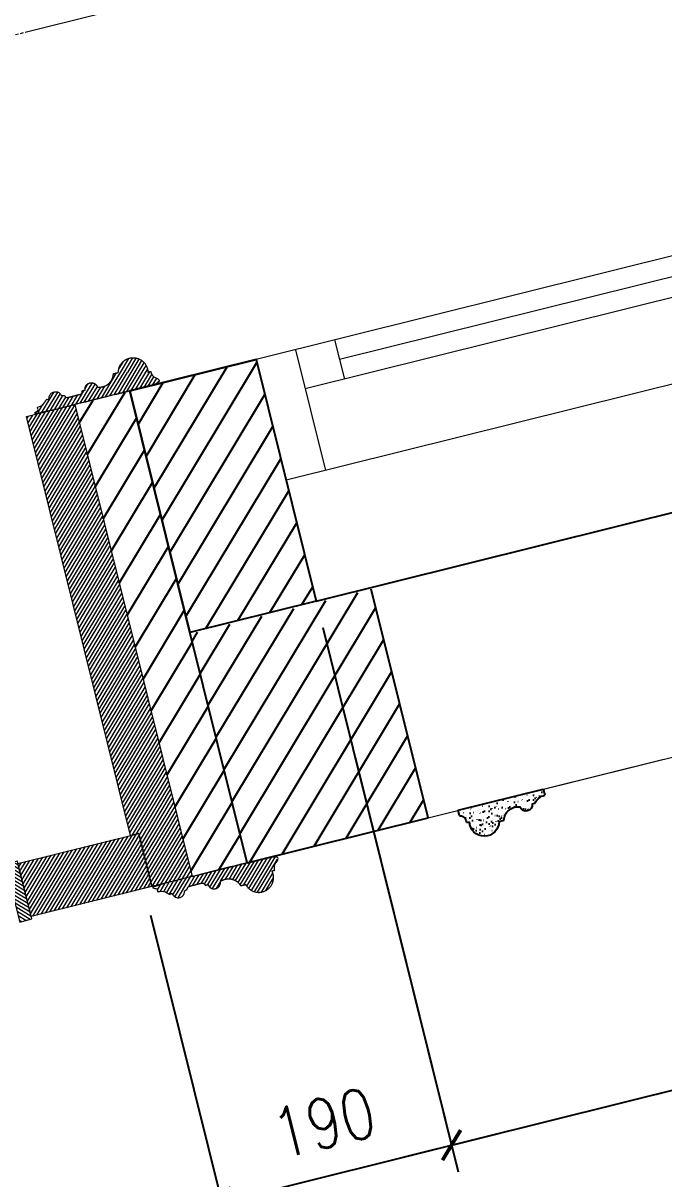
# Model space of a CAD drawing. Header units: inches. Extents: x 122939 to 389145, y 29603 to 574065.
# Drawn here: x 343620 to 344135, y 497910 to 498838 of the extents above; entities that cross this region are included whole.
import ezdxf

# ---------------------------------------------------------------- set-up
doc = ezdxf.new("R2010")
doc.units = ezdxf.units.IN
doc.header["$MEASUREMENT"] = 0
doc.linetypes.add('PHANTOM-Z', pattern=[69.2, 60, -1.4, 2.5, -1.4, 2.5, -1.4])
for name, color, linetype, lineweight in [('a-cut', 30, 'PHANTOM-Z', 18), ('A-Dim-ID', 9, 'Continuous', 20), ('A-GLAZ', 134, 'Continuous', 18), ('A-WALL-TILE', 8, 'Continuous', 9), ('GRC', 41, 'Continuous', 0)]:
    doc.layers.add(name, color=color, linetype=linetype, lineweight=lineweight)
for name, color, linetype in [('A-WALL', 7, 'Continuous'), ('CQ Wall hatch_CHB', 8, 'Continuous'), ('gypsum', 31, 'Continuous')]:
    doc.layers.add(name, color=color, linetype=linetype)
doc.styles.add('ST9', font='romans.shx', dxfattribs={"width": 0.8})
doc.dimstyles.new('DIM-20', dxfattribs={"dimscale": 1000, "dimtxt": 0.044, "dimasz": 0.035, "dimexe": 0.022, "dimexo": 0.022, "dimgap": 0.022, "dimtad": 1, "dimdec": 0, "dimzin": 0, "dimdsep": 46, "dimtxsty": 'ST9', "dimblk1": 'ARCHTICK', "dimblk2": 'ARCHTICK', "dimsah": 1, "dimcen": 0.088, "dimdle": 0.04, "dimclrd": 256, "dimclre": 256, "dimclrt": 3, "dimadec": 0, "dimazin": 0, "dimtfac": 1, "dimtdec": 0, "dimtix": 1, "dimtofl": 0, "dimtmove": 1, "dimatfit": 3, "dimldrblk": 'CLOSED', "dimfxl": 1, "dimtolj": 1, "dimtzin": 0, "dimarcsym": 0})
pattern_1 = [(135, (-4101.4994, -5827.568), (-1.76776695, -1.76776695), [])]

# ---------------------------------------------------------------- blocks, each defined once
blk = doc.blocks.new('_ARCHTICK')
at = {"color": 0, "linetype": 'ByBlock', "const_width": 0.15}
blk.add_lwpolyline([(-0.5, -0.5), (0.5, 0.5)], dxfattribs=at)
blk = doc.blocks.new('*D55')
at = {"layer": 'A-Dim-ID', "lineweight": -2, "transparency": 16777216}
for p, q in [((343861.03, 498352.8), (343969.78, 497915.69)), ((343722.44, 498121.82), (343785.16, 497869.76)), ((343741.03, 497881.45), (344003.29, 497946.7))]:
    blk.add_line(p, q, dxfattribs=at)
at = {"layer": 'Defpoints', "color": 0, "transparency": 16777216}
for p in [(343855.72, 498374.15, 0), (343717.13, 498143.17), (343964.47, 497937.04)]:
    blk.add_point(p, dxfattribs=at)
at = {"layer": 'A-Dim-ID', "lineweight": -2, "transparency": 16777216, "xscale": 20, "yscale": 20, "zscale": 20}
for p, rotation in [((343964.47, 497937.04), 13.9714232829857), ((343779.84, 497891.11), 193.9714232829857)]:
    blk.add_blockref('_ARCHTICK', p, dxfattribs=dict(at, rotation=rotation))
at = {"layer": 'A-Dim-ID', "color": 3, "transparency": 16777216, "insert": (343862.02, 497954.83), "char_height": 40, "attachment_point": 5, "rotation": 13.97142, "style": 'ST9'}
blk.add_mtext('\\A1;190', dxfattribs=at)
blk = doc.blocks.new('_CLOSED')
at = {"color": 0, "linetype": 'ByBlock'}
for p, q in [((-1, 0.167), (0, 0)), ((-1, 0.167), (-1, -0.167)), ((0, 0), (-1, -0.167)), ((0, 0), (-1, 0))]:
    blk.add_line(p, q, dxfattribs=at)
blk = doc.blocks.new('*D56')
at = {"layer": 'A-Dim-ID', "lineweight": -2, "transparency": 16777216}
for p, q in [((344879.97, 498606.31), (344988.72, 498169.2)), ((343886.94, 498248.67), (343969.78, 497915.69)), ((343925.65, 497927.39), (345022.23, 498200.21))]:
    blk.add_line(p, q, dxfattribs=at)
at = {"layer": 'Defpoints', "color": 0, "transparency": 16777216}
for p in [(344874.66, 498627.66, 0), (343881.63, 498270.02), (344983.41, 498190.55)]:
    blk.add_point(p, dxfattribs=at)
at = {"layer": 'A-Dim-ID', "lineweight": -2, "transparency": 16777216, "xscale": 20, "yscale": 20, "zscale": 20}
for p, rotation in [((344983.41, 498190.55), 13.9714232829857), ((343964.47, 497937.04), 193.9714232829857)]:
    blk.add_blockref('_ARCHTICK', p, dxfattribs=dict(at, rotation=rotation))
at = {"layer": 'A-Dim-ID', "color": 3, "transparency": 16777216, "insert": (344463.8, 498104.56), "char_height": 40, "attachment_point": 5, "rotation": 13.97142, "style": 'ST9'}
blk.add_mtext('\\A1;1050', dxfattribs=at)
blk = doc.blocks.new('*D71')
at = {"layer": 'A-Dim-ID', "lineweight": -2, "transparency": 16777216}
for p, q in [((345689.91, 498250.23), (345701.37, 498204.17)), ((338612.73, 496463.2), (345734.87, 498235.17)), ((338651.15, 496474.44), (338646.23, 496494.2))]:
    blk.add_line(p, q, dxfattribs=at)
at = {"layer": 'Defpoints', "color": 0, "transparency": 16777216}
for p in [(345684.59, 498271.58, 0), (345696.06, 498225.52), (338656.46, 496453.09, 0)]:
    blk.add_point(p, dxfattribs=at)
at = {"layer": 'A-Dim-ID', "lineweight": -2, "transparency": 16777216, "xscale": 20, "yscale": 20, "zscale": 20}
for p, rotation in [((345696.06, 498225.52), 13.9714232829857), ((338651.55, 496472.85), 193.9714232829857)]:
    blk.add_blockref('_ARCHTICK', p, dxfattribs=dict(at, rotation=rotation))
at = {"layer": 'A-Dim-ID', "color": 3, "transparency": 16777216, "insert": (342163.66, 497389.94), "char_height": 40, "attachment_point": 5, "rotation": 13.97142, "style": 'ST9'}
blk.add_mtext('\\A1;7259', dxfattribs=at)
blk = doc.blocks.new('A$C419e398c')
at = {"lineweight": 0}
h = blk.add_hatch(dxfattribs=at)
h.set_pattern_fill('ANSI31', color=8, scale=20, angle=90)
h.set_pattern_definition(pattern_1)
edge = h.paths.add_edge_path()
edge.add_line((3500, 421.15), (3500, 416.29))
edge.add_line((3500, 416.29), (3600, 416.29))
edge.add_line((3600, 416.29), (3600, 420.88))
edge.add_line((3600, 420.88), (3599.89, 420.88))
edge.add_line((3599.89, 420.88), (3599.79, 420.89))
edge.add_line((3599.79, 420.89), (3599.68, 420.9))
edge.add_line((3599.68, 420.9), (3599.58, 420.91))
edge.add_line((3599.58, 420.91), (3599.47, 420.93))
edge.add_line((3599.47, 420.93), (3599.36, 420.95))
edge.add_line((3599.36, 420.95), (3599.26, 420.97))
edge.add_line((3599.26, 420.97), (3599.15, 421))
edge.add_line((3599.15, 421), (3599.05, 421.04))
edge.add_line((3599.05, 421.04), (3598.95, 421.07))
edge.add_line((3598.95, 421.07), (3598.84, 421.12))
edge.add_line((3598.84, 421.12), (3598.74, 421.16))
edge.add_line((3598.74, 421.16), (3598.64, 421.21))
edge.add_line((3598.64, 421.21), (3598.54, 421.26))
edge.add_line((3598.54, 421.26), (3598.44, 421.32))
edge.add_line((3598.44, 421.32), (3598.34, 421.38))
edge.add_line((3598.34, 421.38), (3598.24, 421.44))
edge.add_line((3598.24, 421.44), (3598.15, 421.51))
edge.add_line((3598.15, 421.51), (3598.05, 421.58))
edge.add_line((3598.05, 421.58), (3597.96, 421.65))
edge.add_line((3597.96, 421.65), (3597.86, 421.73))
edge.add_line((3597.86, 421.73), (3597.77, 421.81))
edge.add_line((3597.77, 421.81), (3597.68, 421.89))
edge.add_line((3597.68, 421.89), (3597.59, 421.98))
edge.add_line((3597.59, 421.98), (3597.5, 422.07))
edge.add_line((3597.5, 422.07), (3597.42, 422.16))
edge.add_line((3597.42, 422.16), (3597.33, 422.26))
edge.add_line((3597.33, 422.26), (3597.25, 422.36))
edge.add_line((3597.25, 422.36), (3597.17, 422.46))
edge.add_line((3597.17, 422.46), (3597.09, 422.57))
edge.add_line((3597.09, 422.57), (3597.01, 422.68))
edge.add_line((3597.01, 422.68), (3596.93, 422.79))
edge.add_line((3596.93, 422.79), (3596.86, 422.91))
edge.add_line((3596.86, 422.91), (3596.79, 423.02))
edge.add_line((3596.79, 423.02), (3596.72, 423.14))
edge.add_line((3596.72, 423.14), (3596.65, 423.27))
edge.add_line((3596.65, 423.27), (3596.58, 423.39))
edge.add_line((3596.58, 423.39), (3596.52, 423.52))
edge.add_line((3596.52, 423.52), (3596.45, 423.65))
edge.add_line((3596.45, 423.65), (3596.39, 423.78))
edge.add_line((3596.39, 423.78), (3596.34, 423.92))
edge.add_line((3596.34, 423.92), (3596.28, 424.05))
edge.add_line((3596.28, 424.05), (3596.23, 424.19))
edge.add_line((3596.23, 424.19), (3596.18, 424.33))
edge.add_line((3596.18, 424.33), (3596.13, 424.47))
edge.add_line((3596.13, 424.47), (3596.08, 424.62))
edge.add_line((3596.08, 424.62), (3596.04, 424.76))
edge.add_line((3596.04, 424.76), (3595.99, 424.91))
edge.add_line((3595.99, 424.91), (3595.95, 425.06))
edge.add_line((3595.95, 425.06), (3595.92, 425.21))
edge.add_line((3595.92, 425.21), (3595.88, 425.36))
edge.add_line((3595.88, 425.36), (3595.85, 425.52))
edge.add_line((3595.85, 425.52), (3595.82, 425.67))
edge.add_line((3595.82, 425.67), (3595.79, 425.82))
edge.add_line((3595.79, 425.82), (3595.77, 425.98))
edge.add_line((3595.77, 425.98), (3595.75, 426.14))
edge.add_line((3595.75, 426.14), (3595.73, 426.3))
edge.add_line((3595.73, 426.3), (3595.71, 426.45))
edge.add_line((3595.71, 426.45), (3595.7, 426.61))
edge.add_line((3595.7, 426.61), (3595.68, 426.77))
edge.add_line((3595.68, 426.77), (3595.68, 426.93))
edge.add_line((3595.68, 426.93), (3595.67, 427.09))
edge.add_line((3595.67, 427.09), (3595.66, 427.25))
edge.add_line((3595.66, 427.25), (3595.66, 427.41))
edge.add_line((3595.66, 427.41), (3593.34, 427.41))
edge.add_arc((3581.75, 430.03), 11.88, 347.28356, 526.05379)
edge.add_line((3570.22, 432.89), (3566.12, 432.89))
edge.add_arc((3555.37, 435.99), 11.18, 247.54511, 343.88401, ccw=False)
edge.add_arc((3545.98, 425.12), 5.15, 6.0441, 173.95567)
edge.add_line((3540.85, 425.66), (3538.47, 425.66))
edge.add_line((3538.47, 425.66), (3538.46, 425.46))
edge.add_line((3538.46, 425.46), (3538.44, 425.25))
edge.add_line((3538.44, 425.25), (3538.39, 425.05))
edge.add_line((3538.39, 425.05), (3538.33, 424.85))
edge.add_line((3538.33, 424.85), (3538.25, 424.65))
edge.add_line((3538.25, 424.65), (3538.15, 424.47))
edge.add_line((3538.15, 424.47), (3538.04, 424.29))
edge.add_line((3538.04, 424.29), (3537.91, 424.13))
edge.add_line((3537.91, 424.13), (3537.78, 423.98))
edge.add_line((3537.78, 423.98), (3537.63, 423.84))
edge.add_line((3537.63, 423.84), (3537.46, 423.71))
edge.add_line((3537.46, 423.71), (3537.29, 423.6))
edge.add_line((3537.29, 423.6), (3537.1, 423.5))
edge.add_line((3537.1, 423.5), (3536.91, 423.42))
edge.add_line((3536.91, 423.42), (3536.71, 423.36))
edge.add_line((3536.71, 423.36), (3536.5, 423.32))
edge.add_line((3536.5, 423.32), (3536.3, 423.29))
edge.add_line((3536.3, 423.29), (3536.1, 423.28))
edge.add_line((3536.1, 423.28), (3526.11, 423.28))
edge.add_line((3526.11, 423.28), (3525.91, 423.29))
edge.add_line((3525.91, 423.29), (3525.71, 423.32))
edge.add_line((3525.71, 423.32), (3525.5, 423.36))
edge.add_line((3525.5, 423.36), (3525.3, 423.42))
edge.add_line((3525.3, 423.42), (3525.11, 423.5))
edge.add_line((3525.11, 423.5), (3524.92, 423.6))
edge.add_line((3524.92, 423.6), (3524.75, 423.71))
edge.add_line((3524.75, 423.71), (3524.58, 423.84))
edge.add_line((3524.58, 423.84), (3524.43, 423.98))
edge.add_line((3524.43, 423.98), (3524.3, 424.13))
edge.add_line((3524.3, 424.13), (3524.17, 424.29))
edge.add_line((3524.17, 424.29), (3524.06, 424.47))
edge.add_line((3524.06, 424.47), (3523.96, 424.65))
edge.add_line((3523.96, 424.65), (3523.88, 424.85))
edge.add_line((3523.88, 424.85), (3523.82, 425.05))
edge.add_line((3523.82, 425.05), (3523.77, 425.25))
edge.add_line((3523.77, 425.25), (3523.75, 425.46))
edge.add_line((3523.75, 425.46), (3523.74, 425.66))
edge.add_line((3523.74, 425.66), (3521.36, 425.66))
edge.add_line((3521.36, 425.66), (3521.32, 425.96))
edge.add_line((3521.32, 425.96), (3521.26, 426.26))
edge.add_line((3521.26, 426.26), (3521.18, 426.57))
edge.add_line((3521.18, 426.57), (3521.08, 426.87))
edge.add_line((3521.08, 426.87), (3520.96, 427.18))
edge.add_line((3520.96, 427.18), (3520.82, 427.47))
edge.add_line((3520.82, 427.47), (3520.65, 427.77))
edge.add_line((3520.65, 427.77), (3520.47, 428.05))
edge.add_line((3520.47, 428.05), (3520.27, 428.32))
edge.add_line((3520.27, 428.32), (3520.05, 428.58))
edge.add_line((3520.05, 428.58), (3519.81, 428.83))
edge.add_line((3519.81, 428.83), (3519.55, 429.06))
edge.add_line((3519.55, 429.06), (3519.28, 429.27))
edge.add_line((3519.28, 429.27), (3519, 429.47))
edge.add_line((3519, 429.47), (3518.71, 429.64))
edge.add_line((3518.71, 429.64), (3518.4, 429.79))
edge.add_line((3518.4, 429.79), (3518.1, 429.92))
edge.add_line((3518.1, 429.92), (3517.78, 430.03))
edge.add_line((3517.78, 430.03), (3517.47, 430.12))
edge.add_line((3517.47, 430.12), (3517.16, 430.19))
edge.add_line((3517.16, 430.19), (3516.85, 430.23))
edge.add_line((3516.85, 430.23), (3516.54, 430.26))
edge.add_line((3516.54, 430.26), (3516.23, 430.27))
edge.add_line((3516.23, 430.27), (3515.93, 430.26))
edge.add_line((3515.93, 430.26), (3515.62, 430.23))
edge.add_line((3515.62, 430.23), (3515.31, 430.19))
edge.add_line((3515.31, 430.19), (3515, 430.12))
edge.add_line((3515, 430.12), (3514.68, 430.03))
edge.add_line((3514.68, 430.03), (3514.37, 429.92))
edge.add_line((3514.37, 429.92), (3514.06, 429.79))
edge.add_line((3514.06, 429.79), (3513.76, 429.64))
edge.add_line((3513.76, 429.64), (3513.47, 429.47))
edge.add_line((3513.47, 429.47), (3513.19, 429.27))
edge.add_line((3513.19, 429.27), (3512.92, 429.06))
edge.add_line((3512.92, 429.06), (3512.66, 428.83))
edge.add_line((3512.66, 428.83), (3512.42, 428.58))
edge.add_line((3512.42, 428.58), (3512.2, 428.32))
edge.add_line((3512.2, 428.32), (3512, 428.05))
edge.add_line((3512, 428.05), (3511.81, 427.77))
edge.add_line((3511.81, 427.77), (3511.65, 427.47))
edge.add_line((3511.65, 427.47), (3511.51, 427.18))
edge.add_line((3511.51, 427.18), (3511.39, 426.87))
edge.add_line((3511.39, 426.87), (3511.29, 426.57))
edge.add_line((3511.29, 426.57), (3511.21, 426.26))
edge.add_line((3511.21, 426.26), (3511.15, 425.96))
edge.add_line((3511.15, 425.96), (3511.11, 425.66))
edge.add_line((3511.11, 425.66), (3508.73, 425.66))
edge.add_line((3508.73, 425.66), (3508.38, 425.19))
edge.add_line((3508.38, 425.19), (3508, 424.74))
edge.add_line((3508, 424.74), (3507.6, 424.31))
edge.add_line((3507.6, 424.31), (3507.16, 423.9))
edge.add_line((3507.16, 423.9), (3506.7, 423.5))
edge.add_line((3506.7, 423.5), (3506.22, 423.14))
edge.add_line((3506.22, 423.14), (3505.71, 422.8))
edge.add_line((3505.71, 422.8), (3505.19, 422.49))
edge.add_line((3505.19, 422.49), (3504.64, 422.2))
edge.add_line((3504.64, 422.2), (3504.08, 421.96))
edge.add_line((3504.08, 421.96), (3503.51, 421.74))
edge.add_line((3503.51, 421.74), (3502.93, 421.56))
edge.add_line((3502.93, 421.56), (3502.35, 421.41))
edge.add_line((3502.35, 421.41), (3501.76, 421.29))
edge.add_line((3501.76, 421.29), (3501.17, 421.21))
edge.add_line((3501.17, 421.21), (3500.58, 421.16))
edge.add_line((3500.58, 421.16), (3500, 421.15))
h = blk.add_hatch(dxfattribs=at)
h.set_pattern_fill('ANSI31', color=8, scale=20)
h.set_pattern_definition([(45, (-3359.5162, -5827.568), (-1.76776695, 1.76776695), [])])
h.paths.add_polyline_path([(3376.72, 380.29), (3378.72, 380.29, 0.414214), (3386.72, 372.29), (3386.72, 370.29), (3396.72, 370.29), (3396.72, 418.29), (3386.72, 418.29), (3386.72, 391.29), (3376.72, 391.29)])
h = blk.add_hatch(dxfattribs=at)
h.set_pattern_fill('ANSI31', color=8, scale=20, angle=90)
h.set_pattern_definition(pattern_1)
h.paths.add_polyline_path([(3496.72, 416.29), (3396.72, 416.29), (3396.72, 372.29), (3496.72, 372.29)])
h = blk.add_hatch(dxfattribs=at)
h.set_pattern_fill('ANSI31', color=8, scale=20, angle=90)
h.set_pattern_definition(pattern_1)
h.paths.add_polyline_path([(3530, 416.29), (3496.72, 416.29), (3496.72, 372.29), (3490, 372.29), (3490, 25.61), (3530, 25.61)])
h = blk.add_hatch(dxfattribs=at)
h.set_pattern_fill('ANSI31', color=8, scale=20, angle=90)
h.set_pattern_definition([(135, (-4101.4994, -5586.887), (-1.76776695, -1.76776695), [])])
edge = h.paths.add_edge_path()
edge.add_line((3500, 20.76), (3500, 25.61))
edge.add_line((3500, 25.61), (3600, 25.61))
edge.add_line((3600, 25.61), (3600, 21.02))
edge.add_line((3600, 21.02), (3599.89, 21.02))
edge.add_line((3599.89, 21.02), (3599.79, 21.02))
edge.add_line((3599.79, 21.02), (3599.68, 21.01))
edge.add_line((3599.68, 21.01), (3599.57, 20.99))
edge.add_line((3599.57, 20.99), (3599.47, 20.98))
edge.add_line((3599.47, 20.98), (3599.36, 20.95))
edge.add_line((3599.36, 20.95), (3599.26, 20.93))
edge.add_line((3599.26, 20.93), (3599.15, 20.9))
edge.add_line((3599.15, 20.9), (3599.05, 20.87))
edge.add_line((3599.05, 20.87), (3598.95, 20.83))
edge.add_line((3598.95, 20.83), (3598.84, 20.79))
edge.add_line((3598.84, 20.79), (3598.74, 20.74))
edge.add_line((3598.74, 20.74), (3598.64, 20.69))
edge.add_line((3598.64, 20.69), (3598.54, 20.64))
edge.add_line((3598.54, 20.64), (3598.44, 20.59))
edge.add_line((3598.44, 20.59), (3598.34, 20.53))
edge.add_line((3598.34, 20.53), (3598.24, 20.46))
edge.add_line((3598.24, 20.46), (3598.15, 20.4))
edge.add_line((3598.15, 20.4), (3598.05, 20.33))
edge.add_line((3598.05, 20.33), (3597.96, 20.25))
edge.add_line((3597.96, 20.25), (3597.86, 20.18))
edge.add_line((3597.86, 20.18), (3597.77, 20.09))
edge.add_line((3597.77, 20.09), (3597.68, 20.01))
edge.add_line((3597.68, 20.01), (3597.59, 19.92))
edge.add_line((3597.59, 19.92), (3597.5, 19.83))
edge.add_line((3597.5, 19.83), (3597.42, 19.74))
edge.add_line((3597.42, 19.74), (3597.33, 19.64))
edge.add_line((3597.33, 19.64), (3597.25, 19.54))
edge.add_line((3597.25, 19.54), (3597.17, 19.44))
edge.add_line((3597.17, 19.44), (3597.09, 19.33))
edge.add_line((3597.09, 19.33), (3597.01, 19.22))
edge.add_line((3597.01, 19.22), (3596.93, 19.11))
edge.add_line((3596.93, 19.11), (3596.86, 19))
edge.add_line((3596.86, 19), (3596.79, 18.88))
edge.add_line((3596.79, 18.88), (3596.72, 18.76))
edge.add_line((3596.72, 18.76), (3596.65, 18.64))
edge.add_line((3596.65, 18.64), (3596.58, 18.51))
edge.add_line((3596.58, 18.51), (3596.52, 18.38))
edge.add_line((3596.52, 18.38), (3596.45, 18.25))
edge.add_line((3596.45, 18.25), (3596.39, 18.12))
edge.add_line((3596.39, 18.12), (3596.34, 17.99))
edge.add_line((3596.34, 17.99), (3596.28, 17.85))
edge.add_line((3596.28, 17.85), (3596.23, 17.71))
edge.add_line((3596.23, 17.71), (3596.17, 17.57))
edge.add_line((3596.17, 17.57), (3596.13, 17.43))
edge.add_line((3596.13, 17.43), (3596.08, 17.28))
edge.add_line((3596.08, 17.28), (3596.03, 17.14))
edge.add_line((3596.03, 17.14), (3595.99, 16.99))
edge.add_line((3595.99, 16.99), (3595.95, 16.84))
edge.add_line((3595.95, 16.84), (3595.92, 16.69))
edge.add_line((3595.92, 16.69), (3595.88, 16.54))
edge.add_line((3595.88, 16.54), (3595.85, 16.39))
edge.add_line((3595.85, 16.39), (3595.82, 16.23))
edge.add_line((3595.82, 16.23), (3595.79, 16.08))
edge.add_line((3595.79, 16.08), (3595.77, 15.92))
edge.add_line((3595.77, 15.92), (3595.75, 15.77))
edge.add_line((3595.75, 15.77), (3595.73, 15.61))
edge.add_line((3595.73, 15.61), (3595.71, 15.45))
edge.add_line((3595.71, 15.45), (3595.7, 15.29))
edge.add_line((3595.7, 15.29), (3595.68, 15.13))
edge.add_line((3595.68, 15.13), (3595.67, 14.97))
edge.add_line((3595.67, 14.97), (3595.67, 14.81))
edge.add_line((3595.67, 14.81), (3595.66, 14.65))
edge.add_line((3595.66, 14.65), (3595.66, 14.49))
edge.add_line((3595.66, 14.49), (3593.34, 14.49))
edge.add_arc((3581.75, 11.88), 11.88, -166.05403, 12.71621, ccw=False)
edge.add_line((3570.22, 9.01), (3566.12, 9.01))
edge.add_arc((3555.37, 5.91), 11.18, 16.11576, 112.45466)
edge.add_arc((3545.97, 16.79), 5.15, 186.0441, 353.95567, ccw=False)
edge.add_line((3540.85, 16.24), (3538.47, 16.24))
edge.add_line((3538.47, 16.24), (3538.46, 16.45))
edge.add_line((3538.46, 16.45), (3538.44, 16.65))
edge.add_line((3538.44, 16.65), (3538.39, 16.86))
edge.add_line((3538.39, 16.86), (3538.33, 17.06))
edge.add_line((3538.33, 17.06), (3538.25, 17.25))
edge.add_line((3538.25, 17.25), (3538.15, 17.44))
edge.add_line((3538.15, 17.44), (3538.04, 17.61))
edge.add_line((3538.04, 17.61), (3537.91, 17.78))
edge.add_line((3537.91, 17.78), (3537.78, 17.93))
edge.add_line((3537.78, 17.93), (3537.63, 18.06))
edge.add_line((3537.63, 18.06), (3537.46, 18.19))
edge.add_line((3537.46, 18.19), (3537.29, 18.3))
edge.add_line((3537.29, 18.3), (3537.1, 18.4))
edge.add_line((3537.1, 18.4), (3536.91, 18.48))
edge.add_line((3536.91, 18.48), (3536.71, 18.54))
edge.add_line((3536.71, 18.54), (3536.5, 18.59))
edge.add_line((3536.5, 18.59), (3536.3, 18.61))
edge.add_line((3536.3, 18.61), (3536.09, 18.62))
edge.add_line((3536.09, 18.62), (3526.11, 18.62))
edge.add_line((3526.11, 18.62), (3525.91, 18.61))
edge.add_line((3525.91, 18.61), (3525.71, 18.59))
edge.add_line((3525.71, 18.59), (3525.5, 18.54))
edge.add_line((3525.5, 18.54), (3525.3, 18.48))
edge.add_line((3525.3, 18.48), (3525.11, 18.4))
edge.add_line((3525.11, 18.4), (3524.92, 18.3))
edge.add_line((3524.92, 18.3), (3524.75, 18.19))
edge.add_line((3524.75, 18.19), (3524.58, 18.06))
edge.add_line((3524.58, 18.06), (3524.43, 17.93))
edge.add_line((3524.43, 17.93), (3524.29, 17.78))
edge.add_line((3524.29, 17.78), (3524.17, 17.61))
edge.add_line((3524.17, 17.61), (3524.06, 17.44))
edge.add_line((3524.06, 17.44), (3523.96, 17.25))
edge.add_line((3523.96, 17.25), (3523.88, 17.06))
edge.add_line((3523.88, 17.06), (3523.82, 16.86))
edge.add_line((3523.82, 16.86), (3523.77, 16.65))
edge.add_line((3523.77, 16.65), (3523.74, 16.45))
edge.add_line((3523.74, 16.45), (3523.74, 16.24))
edge.add_line((3523.74, 16.24), (3521.36, 16.24))
edge.add_line((3521.36, 16.24), (3521.32, 15.94))
edge.add_line((3521.32, 15.94), (3521.26, 15.64))
edge.add_line((3521.26, 15.64), (3521.18, 15.34))
edge.add_line((3521.18, 15.34), (3521.08, 15.03))
edge.add_line((3521.08, 15.03), (3520.96, 14.73))
edge.add_line((3520.96, 14.73), (3520.82, 14.43))
edge.add_line((3520.82, 14.43), (3520.65, 14.14))
edge.add_line((3520.65, 14.14), (3520.47, 13.85))
edge.add_line((3520.47, 13.85), (3520.27, 13.58))
edge.add_line((3520.27, 13.58), (3520.05, 13.32))
edge.add_line((3520.05, 13.32), (3519.81, 13.07))
edge.add_line((3519.81, 13.07), (3519.55, 12.84))
edge.add_line((3519.55, 12.84), (3519.28, 12.63))
edge.add_line((3519.28, 12.63), (3519, 12.44))
edge.add_line((3519, 12.44), (3518.7, 12.27))
edge.add_line((3518.7, 12.27), (3518.4, 12.11))
edge.add_line((3518.4, 12.11), (3518.1, 11.98))
edge.add_line((3518.1, 11.98), (3517.78, 11.87))
edge.add_line((3517.78, 11.87), (3517.47, 11.78))
edge.add_line((3517.47, 11.78), (3517.16, 11.72))
edge.add_line((3517.16, 11.72), (3516.84, 11.67))
edge.add_line((3516.84, 11.67), (3516.54, 11.64))
edge.add_line((3516.54, 11.64), (3516.23, 11.63))
edge.add_line((3516.23, 11.63), (3515.93, 11.64))
edge.add_line((3515.93, 11.64), (3515.62, 11.67))
edge.add_line((3515.62, 11.67), (3515.31, 11.72))
edge.add_line((3515.31, 11.72), (3515, 11.78))
edge.add_line((3515, 11.78), (3514.68, 11.87))
edge.add_line((3514.68, 11.87), (3514.37, 11.98))
edge.add_line((3514.37, 11.98), (3514.06, 12.11))
edge.add_line((3514.06, 12.11), (3513.76, 12.27))
edge.add_line((3513.76, 12.27), (3513.47, 12.44))
edge.add_line((3513.47, 12.44), (3513.19, 12.63))
edge.add_line((3513.19, 12.63), (3512.92, 12.84))
edge.add_line((3512.92, 12.84), (3512.66, 13.07))
edge.add_line((3512.66, 13.07), (3512.42, 13.32))
edge.add_line((3512.42, 13.32), (3512.2, 13.58))
edge.add_line((3512.2, 13.58), (3512, 13.85))
edge.add_line((3512, 13.85), (3511.81, 14.14))
edge.add_line((3511.81, 14.14), (3511.65, 14.43))
edge.add_line((3511.65, 14.43), (3511.51, 14.73))
edge.add_line((3511.51, 14.73), (3511.39, 15.03))
edge.add_line((3511.39, 15.03), (3511.29, 15.34))
edge.add_line((3511.29, 15.34), (3511.21, 15.64))
edge.add_line((3511.21, 15.64), (3511.15, 15.94))
edge.add_line((3511.15, 15.94), (3511.11, 16.24))
edge.add_line((3511.11, 16.24), (3508.73, 16.24))
edge.add_line((3508.73, 16.24), (3508.38, 16.71))
edge.add_line((3508.38, 16.71), (3508, 17.16))
edge.add_line((3508, 17.16), (3507.6, 17.59))
edge.add_line((3507.6, 17.59), (3507.16, 18.01))
edge.add_line((3507.16, 18.01), (3506.7, 18.4))
edge.add_line((3506.7, 18.4), (3506.22, 18.77))
edge.add_line((3506.22, 18.77), (3505.71, 19.11))
edge.add_line((3505.71, 19.11), (3505.18, 19.42))
edge.add_line((3505.18, 19.42), (3504.64, 19.7))
edge.add_line((3504.64, 19.7), (3504.08, 19.95))
edge.add_line((3504.08, 19.95), (3503.51, 20.16))
edge.add_line((3503.51, 20.16), (3502.93, 20.35))
edge.add_line((3502.93, 20.35), (3502.35, 20.5))
edge.add_line((3502.35, 20.5), (3501.76, 20.61))
edge.add_line((3501.76, 20.61), (3501.17, 20.69))
edge.add_line((3501.17, 20.69), (3500.58, 20.74))
edge.add_line((3500.58, 20.74), (3500, 20.76))
at = {"color": 0, "lineweight": -2, "elevation": 0}
blk.add_lwpolyline([(3386.72, 418.29), (3396.72, 418.29), (3396.72, 370.29), (3386.72, 370.29), (3386.72, 372.29, -0.414214), (3378.72, 380.29), (3376.72, 380.29), (3376.72, 391.29), (3386.72, 391.29), (3386.72, 418.29)], format="xyb", dxfattribs=at)
for points in [[(3496.72, 416.29), (3396.72, 416.29), (3396.72, 372.29), (3496.72, 372.29), (3496.72, 416.29)], [(3530, 416.29), (3496.72, 416.29), (3496.72, 372.29), (3490, 372.29), (3490, 25.61), (3530, 25.61), (3530, 416.29)]]:
    blk.add_lwpolyline(points, dxfattribs=at)
at = {"color": 0, "lineweight": -2}
for points in [[(3593.34, 427.41, 0), (3594.26, 431.49, 0), (3592.46, 437.98, 0), (3586.49, 441.11, 0), (3584.49, 441.59, 0), (3577.78, 443.18, 0), (3571.89, 439.59, 0), (3570.22, 432.89, 0), (3568.85, 432.89, 0), (3567.49, 432.89, 0), (3566.12, 432.89, 0), (3565.22, 429.79, 0), (3563.14, 427.32, 0), (3560.22, 425.92, 0), (3557.31, 424.52, 0), (3554.09, 424.42, 0), (3551.1, 425.66, 0), (3550.81, 428.42, 0), (3548.75, 430.27, 0), (3545.98, 430.27, 0), (3543.2, 430.27, 0), (3541.14, 428.42, 0), (3540.85, 425.66, 0), (3540.06, 425.66, 0), (3539.27, 425.66, 0), (3538.47, 425.66, 0), (3538.47, 425.02, 0), (3538.23, 424.43, 0), (3537.78, 423.98, 0), (3537.32, 423.53, 0), (3536.73, 423.28, 0), (3536.1, 423.28, 0), (3532.77, 423.28, 0), (3529.44, 423.28, 0), (3526.11, 423.28, 0), (3525.48, 423.28, 0), (3524.88, 423.53, 0), (3524.43, 423.98, 0), (3523.98, 424.43, 0), (3523.74, 425.02, 0), (3523.74, 425.66, 0), (3522.94, 425.66, 0), (3522.15, 425.66, 0), (3521.36, 425.66, 0), (3521.07, 428.42, 0), (3519.01, 430.27, 0), (3516.23, 430.27, 0), (3513.46, 430.27, 0), (3511.4, 428.42, 0), (3511.11, 425.66, 0), (3510.32, 425.66, 0), (3509.52, 425.66, 0), (3508.73, 425.66, 0), (3506.69, 422.77, 0), (3503.54, 421.15, 0), (3500, 421.15, 0), (3500, 419.53, 0), (3500, 417.91, 0), (3500, 416.29, 0), (3533.33, 416.29, 0), (3566.67, 416.29, 0), (3600, 416.29, 0), (3600, 417.82, 0), (3600, 419.35, 0), (3600, 420.88, 0), (3597.46, 420.88, 0), (3595.66, 423.59, 0), (3595.66, 427.41, 0), (3594.89, 427.41, 0), (3594.11, 427.41, 0), (3593.34, 427.41, 0)], [(3593.34, 14.49, 0), (3594.26, 10.42, 0), (3592.46, 3.93, 0), (3586.49, 0.79, 0), (3584.49, 0.32, 0), (3577.78, -1.27, 0), (3571.89, 2.32, 0), (3570.22, 9.01, 0), (3568.85, 9.01, 0), (3567.48, 9.01, 0), (3566.12, 9.01, 0), (3565.22, 12.12, 0), (3563.13, 14.58, 0), (3560.22, 15.99, 0), (3557.31, 17.39, 0), (3554.08, 17.48, 0), (3551.1, 16.24, 0), (3550.81, 13.49, 0), (3548.75, 11.63, 0), (3545.97, 11.63, 0), (3543.2, 11.63, 0), (3541.14, 13.49, 0), (3540.85, 16.24, 0), (3540.06, 16.24, 0), (3539.26, 16.24, 0), (3538.47, 16.24, 0), (3538.47, 16.88, 0), (3538.23, 17.47, 0), (3537.78, 17.93, 0), (3537.32, 18.38, 0), (3536.73, 18.62, 0), (3536.09, 18.62, 0), (3532.77, 18.62, 0), (3529.44, 18.62, 0), (3526.11, 18.62, 0), (3525.47, 18.62, 0), (3524.88, 18.38, 0), (3524.43, 17.93, 0), (3523.98, 17.47, 0), (3523.74, 16.88, 0), (3523.74, 16.24, 0), (3522.94, 16.24, 0), (3522.15, 16.24, 0), (3521.36, 16.24, 0), (3521.07, 13.49, 0), (3519.01, 11.63, 0), (3516.23, 11.63, 0), (3513.46, 11.63, 0), (3511.4, 13.49, 0), (3511.11, 16.24, 0), (3510.32, 16.24, 0), (3509.52, 16.24, 0), (3508.73, 16.24, 0), (3506.68, 19.13, 0), (3503.54, 20.76, 0), (3500, 20.76, 0), (3500, 22.37, 0), (3500, 23.99, 0), (3500, 25.61, 0), (3533.33, 25.61, 0), (3566.67, 25.61, 0), (3600, 25.61, 0), (3600, 24.08, 0), (3600, 22.55, 0), (3600, 21.02, 0), (3597.46, 21.02, 0), (3595.66, 18.32, 0), (3595.66, 14.49, 0), (3594.89, 14.49, 0), (3594.11, 14.49, 0), (3593.34, 14.49, 0)]]:
    blk.add_rational_spline(points, [1, 0.873715131819, 0.807260537943, 0.933545406124, 1, 0.807260537943, 0.807260537943, 1, 1, 1, 1, 0.941962002808, 0.941962002808, 1, 0.941962002808, 0.941962002808, 1, 0.828935297383, 0.828935297383, 1, 0.828935297383, 0.828935297383, 1, 1, 1, 1, 0.949253021629, 0.949253021629, 1, 0.949253021629, 0.949253021629, 1, 1, 1, 1, 0.949253021629, 0.949253021629, 1, 0.949253021629, 0.949253021629, 1, 1, 1, 1, 0.828935297383, 0.828935297383, 1, 0.828935297383, 0.828935297383, 1, 1, 1, 1, 0.925454229704, 0.925454229704, 1, 1, 1, 1, 1, 1, 1, 1, 1, 1, 0.804737854124, 0.804737854124, 1, 1, 1, 1], degree=3, knots=[0, 0, 0, 0, 1.02217, 1.560065, 1.560065, 1.560065, 3.120129, 3.120129, 3.120129, 7.226599, 7.226599, 7.226599, 8.067314, 8.067314, 8.067314, 8.90803, 8.90803, 8.90803, 10.373334, 10.373334, 10.373334, 11.838639, 11.838639, 11.838639, 12.838639, 12.838639, 12.838639, 13.624038, 13.624038, 13.624038, 14.409436, 14.409436, 14.409436, 15.409436, 15.409436, 15.409436, 16.194834, 16.194834, 16.194834, 16.980232, 16.980232, 16.980232, 17.980232, 17.980232, 17.980232, 19.445537, 19.445537, 19.445537, 20.910842, 20.910842, 20.910842, 21.910842, 21.910842, 21.910842, 22.865691, 22.865691, 22.865691, 23.865691, 23.865691, 23.865691, 24.865691, 24.865691, 24.865691, 25.865691, 25.865691, 25.865691, 27.436487, 27.436487, 27.436487, 28.436487, 28.436487, 28.436487, 28.436487], dxfattribs=at)
blk = doc.blocks.new('floor plan')
at = {"layer": 'CQ Wall hatch_CHB'}
h = blk.add_hatch(dxfattribs=at)
h.set_pattern_fill('ANSI31', color=8, scale=150, angle=166.02858)
h.set_pattern_definition([(225, (-96401.159, -17863.648), (13.258252, -13.258252), [])])
h.paths.add_polyline_path([(-1761.92, -177.88), (-1806.38, -177.88), (-1806.38, -568.56), (-1761.92, -568.56)])
h.paths.add_polyline_path([(1743.61, -177.89), (1698.09, -177.89), (1698.08, -568.57), (1743.61, -568.57), (1743.61, -373.23)])
h = blk.add_hatch(dxfattribs=at)
h.set_pattern_fill('ANSI31', color=8, scale=150, angle=166.02858)
h.set_pattern_definition([(225, (-40481.279, -100842.32), (13.258252, -13.258252), [])])
h.paths.add_polyline_path([(1743.61, -177.89), (1848.34, -177.89), (1848.34, -377.89), (1743.61, -377.89)])
h = blk.add_hatch(dxfattribs=at)
h.set_pattern_fill('ANSI31', color=8, scale=150, angle=166.02858)
h.set_pattern_definition([(225, (-67260.301, -17863.648), (13.258252, -13.258252), [])])
h.paths.add_polyline_path([(1743.61, -379.18), (1893.62, -379.18), (1893.62, -568.57), (1743.61, -568.57)])
blk.add_line((1893.62, -568.57, 0), (3438.58, -568.57, 0))
at = {"elevation": 0}
blk.add_lwpolyline([(1698.08, -568.57), (1743.61, -568.57), (1743.62, -177.89), (1698.09, -177.89)], close=True, dxfattribs=at)
at = {"layer": 'A-GLAZ'}
for p, q in [((2898.34, -177.89, 0), (1848.34, -177.89, 0)), ((1880.84, -177.89, 0), (1880.84, -277.88, 0)), ((1913.34, -177.89, 0), (1913.34, -210.39, 0)), ((2833.34, -194.14, 0), (1913.34, -194.14, 0)), ((2865.84, -210.39, 0), (1880.84, -210.39, 0)), ((2898.34, -277.89, 0), (1848.34, -277.88, 0))]:
    blk.add_line(p, q, dxfattribs=at)
at = {"layer": 'A-WALL'}
for p, q in [((1848.34, -177.89, 0), (1743.61, -177.89, 0)), ((1743.61, -177.89, 0), (1743.61, -377.89, 0)), ((1848.34, -177.89, 0), (1848.34, -377.89, 0)), ((1743.61, -568.57, 0), (1743.61, -373.23, 0)), ((1848.34, -377.89, 0), (1743.61, -377.89, 0)), ((1848.34, -377.89, 0), (2898.34, -377.89, 0)), ((1893.62, -568.57, 0), (1893.62, -379.18, 0)), ((1743.61, -568.57, 0), (1893.62, -568.57, 0))]:
    blk.add_line(p, q, dxfattribs=at)
blk.add_lwpolyline([(1743.61, -177.89), (1848.34, -177.89), (1848.34, -377.89), (1743.61, -377.89)], close=True, dxfattribs=at)
at = {"layer": 'A-WALL-TILE'}
blk.add_line((1848.34, -377.89, 0), (2898.34, -377.89, 0), dxfattribs=at)
at = {"xscale": -1, "rotation": 179.9997670953166}
blk.add_blockref('A$C419e398c', (-1831.91, -152.26, 0), dxfattribs=at)
blk = doc.blocks.new('*D186')
at = {"layer": 'A-Dim-ID', "lineweight": -2, "transparency": 16777216}
for p, q in [((342999.34, 498189.94), (343120.16, 497704.31)), ((343722.44, 498121.82), (343785.16, 497869.76)), ((343076.03, 497716), (343818.66, 497900.77))]:
    blk.add_line(p, q, dxfattribs=at)
at = {"layer": 'Defpoints', "color": 0, "transparency": 16777216}
for p in [(342994.03, 498211.29), (343717.13, 498143.17), (343779.84, 497891.11)]:
    blk.add_point(p, dxfattribs=at)
at = {"layer": 'A-Dim-ID', "lineweight": -2, "transparency": 16777216, "xscale": 20, "yscale": 20, "zscale": 20}
for p, rotation in [((343779.84, 497891.11), 13.9714232829857), ((343114.85, 497725.66), 193.9714232829857)]:
    blk.add_blockref('_ARCHTICK', p, dxfattribs=dict(at, rotation=rotation))
at = {"layer": 'A-Dim-ID', "color": 3, "transparency": 16777216, "insert": (343437.21, 497849.14), "char_height": 40, "attachment_point": 5, "rotation": 13.97142, "style": 'ST9'}
blk.add_mtext('\\A1;685', dxfattribs=at)
blk = doc.blocks.new('M1')
at = {"layer": 'gypsum', "linetype": 'Continuous'}
h = blk.add_hatch(dxfattribs=at)
h.set_pattern_fill('GYPSUM', color=251, scale=36.842105, style=0, pattern_type=2)
h.set_pattern_definition([(360, (273234.79, 528507.015), (2e-15, 36.8421), [0, -36.8421]), (360, (273234.527, 528503.77), (2e-15, 36.8421), [0, -36.8421]), (360, (273237.11, 528504.44), (2e-15, 36.8421), [0, -36.8421]), (315, (273237.37, 528509.747), (36.8421, -9e-15), [0.2358, -51.8668]), (360, (273235.53, 528509.4), (2e-15, 36.8421), [0, -36.8421]), (360, (273235.53, 528509.4), (2e-15, 36.8421), [0, -36.8421]), (315, (273242.219, 528506.049), (36.8421, -9e-15), [0.2358, -51.8668]), (360, (273242.8, 528506.687), (2e-15, 36.8421), [0, -36.8421]), (360, (273242.8, 528506.687), (2e-15, 36.8421), [0, -36.8421]), (360, (273239.94, 528504.064), (2e-15, 36.8421), [0, -36.8421]), (315, (273244.39, 528504.474), (36.8421, -9e-15), [0.2358, -51.8668]), (315, (273244.39, 528504.474), (36.8421, -9e-15), [0.2358, -51.8668]), (315, (273242.807, 528509.432), (36.8421, -9e-15), [0.2358, -51.8668]), (315, (273242.807, 528509.432), (36.8421, -9e-15), [0.2358, -51.8668]), (360, (273243.383, 528510.347), (2e-15, 36.8421), [0, -36.8421]), (360, (273240.827, 528510.954), (2e-15, 36.8421), [0, -36.8421]), (360, (273246.932, 528510.374), (2e-15, 36.8421), [0, -36.8421]), (360, (273244.505, 528511.947), (2e-15, 36.8421), [0, -36.8421]), (360, (273234.93, 528514.797), (2e-15, 36.8421), [0, -36.8421]), (315, (273239.017, 528516.243), (36.8421, -9e-15), [0.2358, -51.8668]), (315, (273239.017, 528516.243), (36.8421, -9e-15), [0.2358, -51.8668]), (360, (273236.827, 528519.467), (2e-15, 36.8421), [0, -36.8421]), (360, (273236.09, 528517.082), (2e-15, 36.8421), [0, -36.8421]), (360, (273235.245, 528524.425), (2e-15, 36.8421), [0, -36.8421]), (360, (273234.507, 528522.04), (2e-15, 36.8421), [0, -36.8421]), (315, (273239.005, 528526.003), (36.8421, -9e-15), [0.2358, -51.8668]), (315, (273239.005, 528526.003), (36.8421, -9e-15), [0.2358, -51.8668]), (360, (273243.625, 528515.488), (2e-15, 36.8421), [0, -36.8421]), (315, (273244.105, 528519.5), (36.8421, -9e-15), [0.2358, -51.8668]), (360, (273244.096, 528516.754), (2e-15, 36.8421), [0, -36.8421]), (360, (273244.096, 528516.754), (2e-15, 36.8421), [0, -36.8421]), (315, (273242.523, 528524.457), (36.8421, -9e-15), [0.2358, -51.8668]), (315, (273241.934, 528521.074), (36.8421, -9e-15), [0.2358, -51.8668]), (315, (273241.934, 528521.074), (36.8421, -9e-15), [0.2358, -51.8668]), (315, (273241.934, 528521.074), (36.8421, -9e-15), [0.2358, -51.8668]), (315, (273235.012, 528526.818), (36.8421, -9e-15), [0.2358, -51.8668]), (315, (273235.012, 528526.818), (36.8421, -9e-15), [0.2358, -51.8668]), (360, (273236.565, 528531.054), (2e-15, 36.8421), [0, -36.8421]), (360, (273236.143, 528538.297), (2e-15, 36.8421), [0, -36.8421]), (360, (273235.88, 528535.053), (2e-15, 36.8421), [0, -36.8421]), (360, (273238.463, 528535.724), (2e-15, 36.8421), [0, -36.8421]), (360, (273237.725, 528533.34), (2e-15, 36.8421), [0, -36.8421]), (315, (273240.653, 528532.5), (36.8421, -9e-15), [0.2358, -51.8668]), (360, (273242.463, 528527.21), (2e-15, 36.8421), [0, -36.8421]), (360, (273242.463, 528527.21), (2e-15, 36.8421), [0, -36.8421]), (360, (273245.26, 528531.744), (2e-15, 36.8421), [0, -36.8421]), (360, (273245.02, 528526.604), (2e-15, 36.8421), [0, -36.8421]), (360, (273246.14, 528528.203), (2e-15, 36.8421), [0, -36.8421]), (315, (273243.57, 528537.33), (36.8421, -9e-15), [0.2358, -51.8668]), (315, (273243.57, 528537.33), (36.8421, -9e-15), [0.2358, -51.8668]), (315, (273245.74, 528535.755), (36.8421, -9e-15), [0.2358, -51.8668]), (360, (273244.15, 528537.97), (2e-15, 36.8421), [0, -36.8421]), (360, (273245.732, 528533.01), (2e-15, 36.8421), [0, -36.8421]), (360, (273245.732, 528533.01), (2e-15, 36.8421), [0, -36.8421]), (315, (273250.58, 528503.512), (36.8421, -9e-15), [0.2358, -51.8668]), (360, (273252.315, 528503.59), (2e-15, 36.8421), [0, -36.8421]), (360, (273250.403, 528505.074), (2e-15, 36.8421), [0, -36.8421]), (360, (273250.403, 528505.074), (2e-15, 36.8421), [0, -36.8421]), (360, (273249.67, 528506.44), (2e-15, 36.8421), [0, -36.8421]), (360, (273255.97, 528506.47), (2e-15, 36.8421), [0, -36.8421]), (360, (273252.787, 528504.855), (2e-15, 36.8421), [0, -36.8421]), (360, (273253.86, 528506.66), (2e-15, 36.8421), [0, -36.8421]), (315, (273248.997, 528508.316), (36.8421, -9e-15), [0.2358, -51.8668]), (315, (273248.997, 528508.316), (36.8421, -9e-15), [0.2358, -51.8668]), (360, (273248.917, 528513.175), (2e-15, 36.8421), [0, -36.8421]), (315, (273253.693, 528508.798), (36.8421, -9e-15), [0.2358, -51.8668]), (360, (273254.39, 528511.43), (2e-15, 36.8421), [0, -36.8421]), (360, (273256.972, 528512.1), (2e-15, 36.8421), [0, -36.8421]), (360, (273256.235, 528509.715), (2e-15, 36.8421), [0, -36.8421]), (360, (273256.235, 528509.715), (2e-15, 36.8421), [0, -36.8421]), (360, (273253.26, 528512.057), (2e-15, 36.8421), [0, -36.8421]), (315, (273260.745, 528503.918), (36.8421, -9e-15), [0.2358, -51.8668]), (315, (273260.745, 528503.918), (36.8421, -9e-15), [0.2358, -51.8668]), (360, (273257.817, 528504.757), (2e-15, 36.8421), [0, -36.8421]), (360, (273265.352, 528503.162), (2e-15, 36.8421), [0, -36.8421]), (315, (273260.16, 528513.538), (36.8421, -9e-15), [0.2358, -51.8668]), (360, (273258.555, 528507.14), (2e-15, 36.8421), [0, -36.8421]), (360, (273258.555, 528507.14), (2e-15, 36.8421), [0, -36.8421]), (315, (273264.25, 528512.132), (36.8421, -9e-15), [0.2358, -51.8668]), (315, (273263.662, 528508.748), (36.8421, -9e-15), [0.2358, -51.8668]), (360, (273264.24, 528509.387), (2e-15, 36.8421), [0, -36.8421]), (360, (273264.24, 528509.387), (2e-15, 36.8421), [0, -36.8421]), (360, (273264.24, 528509.387), (2e-15, 36.8421), [0, -36.8421]), (315, (273265.833, 528507.173), (36.8421, -9e-15), [0.2358, -51.8668]), (315, (273265.833, 528507.173), (36.8421, -9e-15), [0.2358, -51.8668]), (360, (273265.824, 528504.43), (2e-15, 36.8421), [0, -36.8421]), (315, (273270.44, 528511.016), (36.8421, -9e-15), [0.2358, -51.8668]), (315, (273270.44, 528511.016), (36.8421, -9e-15), [0.2358, -51.8668]), (360, (273271.113, 528509.14), (2e-15, 36.8421), [0, -36.8421]), (315, (273250.35, 528539.598), (36.8421, -9e-15), [0.2358, -51.8668]), (315, (273250.35, 528539.598), (36.8421, -9e-15), [0.2358, -51.8668]), (315, (273250.296, 528518.383), (36.8421, -9e-15), [0.2358, -51.8668]), (360, (273252.573, 528516.056), (2e-15, 36.8421), [0, -36.8421]), (360, (273249.39, 528514.44), (2e-15, 36.8421), [0, -36.8421]), (360, (273249.39, 528514.44), (2e-15, 36.8421), [0, -36.8421]), (315, (273256.168, 528514.352), (36.8421, -9e-15), [0.2358, -51.8668]), (315, (273256.168, 528514.352), (36.8421, -9e-15), [0.2358, -51.8668]), (360, (273253.38, 528519.706), (2e-15, 36.8421), [0, -36.8421]), (360, (273254.42, 528514.342), (2e-15, 36.8421), [0, -36.8421]), (315, (273248.713, 528523.341), (36.8421, -9e-15), [0.2358, -51.8668]), (360, (273250.12, 528520.1), (2e-15, 36.8421), [0, -36.8421]), (360, (273249.385, 528521.467), (2e-15, 36.8421), [0, -36.8421]), (360, (273249.385, 528521.467), (2e-15, 36.8421), [0, -36.8421]), (315, (273254.757, 528524.914), (36.8421, -9e-15), [0.2358, -51.8668]), (360, (273253.85, 528520.972), (2e-15, 36.8421), [0, -36.8421]), (360, (273253.575, 528521.685), (2e-15, 36.8421), [0, -36.8421]), (360, (273253.575, 528521.685), (2e-15, 36.8421), [0, -36.8421]), (360, (273257.72, 528518.59), (2e-15, 36.8421), [0, -36.8421]), (315, (273261.81, 528520.034), (36.8421, -9e-15), [0.2358, -51.8668]), (360, (273263.62, 528514.745), (2e-15, 36.8421), [0, -36.8421]), (360, (273263.62, 528514.745), (2e-15, 36.8421), [0, -36.8421]), (360, (273258.88, 528520.873), (2e-15, 36.8421), [0, -36.8421]), (360, (273257.3, 528525.83), (2e-15, 36.8421), [0, -36.8421]), (360, (273257.035, 528522.588), (2e-15, 36.8421), [0, -36.8421]), (360, (273259.62, 528523.258), (2e-15, 36.8421), [0, -36.8421]), (315, (273264.726, 528524.865), (36.8421, -9e-15), [0.2358, -51.8668]), (360, (273265.306, 528525.503), (2e-15, 36.8421), [0, -36.8421]), (360, (273265.306, 528525.503), (2e-15, 36.8421), [0, -36.8421]), (360, (273248.568, 528526.63), (2e-15, 36.8421), [0, -36.8421]), (360, (273251.025, 528530.698), (2e-15, 36.8421), [0, -36.8421]), (360, (273250.553, 528529.43), (2e-15, 36.8421), [0, -36.8421]), (360, (273255.452, 528527.546), (2e-15, 36.8421), [0, -36.8421]), (360, (273254.895, 528528.314), (2e-15, 36.8421), [0, -36.8421]), (360, (273254.21, 528532.313), (2e-15, 36.8421), [0, -36.8421]), (360, (273256.055, 528530.6), (2e-15, 36.8421), [0, -36.8421]), (315, (273251.93, 528534.64), (36.8421, -9e-15), [0.2358, -51.8668]), (360, (273251.755, 528536.356), (2e-15, 36.8421), [0, -36.8421]), (360, (273251.755, 528536.356), (2e-15, 36.8421), [0, -36.8421]), (360, (273251.02, 528537.723), (2e-15, 36.8421), [0, -36.8421]), (360, (273256.55, 528534.96), (2e-15, 36.8421), [0, -36.8421]), (360, (273256.08, 528533.695), (2e-15, 36.8421), [0, -36.8421]), (360, (273255.21, 528537.942), (2e-15, 36.8421), [0, -36.8421]), (315, (273258.87, 528528.342), (36.8421, -9e-15), [0.2358, -51.8668]), (360, (273258.036, 528528.216), (2e-15, 36.8421), [0, -36.8421]), (360, (273260.42, 528532.578), (2e-15, 36.8421), [0, -36.8421]), (360, (273260.42, 528532.578), (2e-15, 36.8421), [0, -36.8421]), (315, (273265.315, 528528.248), (36.8421, -9e-15), [0.2358, -51.8668]), (315, (273262.862, 528527.527), (36.8421, -9e-15), [0.2358, -51.8668]), (315, (273262.862, 528527.527), (36.8421, -9e-15), [0.2358, -51.8668]), (315, (273262.862, 528527.527), (36.8421, -9e-15), [0.2358, -51.8668]), (315, (273257.458, 528538.904), (36.8421, -9e-15), [0.2358, -51.8668]), (360, (273259.735, 528536.577), (2e-15, 36.8421), [0, -36.8421]), (360, (273259.735, 528536.577), (2e-15, 36.8421), [0, -36.8421]), (315, (273264.51, 528534.024), (36.8421, -9e-15), [0.2358, -51.8668]), (315, (273264.51, 528534.024), (36.8421, -9e-15), [0.2358, -51.8668]), (360, (273262.32, 528537.247), (2e-15, 36.8421), [0, -36.8421]), (360, (273261.582, 528534.863), (2e-15, 36.8421), [0, -36.8421]), (360, (273269.723, 528514.165), (2e-15, 36.8421), [0, -36.8421]), (360, (273266.416, 528519.28), (2e-15, 36.8421), [0, -36.8421]), (360, (273266.175, 528514.138), (2e-15, 36.8421), [0, -36.8421]), (360, (273267.296, 528515.738), (2e-15, 36.8421), [0, -36.8421]), (315, (273266.897, 528523.29), (36.8421, -9e-15), [0.2358, -51.8668]), (360, (273266.888, 528520.545), (2e-15, 36.8421), [0, -36.8421]), (360, (273266.888, 528520.545), (2e-15, 36.8421), [0, -36.8421]), (360, (273268.875, 528528.128), (2e-15, 36.8421), [0, -36.8421]), (360, (273266.32, 528528.734), (2e-15, 36.8421), [0, -36.8421]), (360, (273269.997, 528529.727), (2e-15, 36.8421), [0, -36.8421]), (315, (273269.598, 528537.28), (36.8421, -9e-15), [0.2358, -51.8668]), (315, (273267.427, 528538.854), (36.8421, -9e-15), [0.2358, -51.8668]), (360, (273269.59, 528534.534), (2e-15, 36.8421), [0, -36.8421]), (360, (273269.117, 528533.27), (2e-15, 36.8421), [0, -36.8421]), (360, (273269.117, 528533.27), (2e-15, 36.8421), [0, -36.8421]), (360, (273269.117, 528533.27), (2e-15, 36.8421), [0, -36.8421]), (360, (273260, 528539.82), (2e-15, 36.8421), [0, -36.8421]), (360, (273268.006, 528539.493), (2e-15, 36.8421), [0, -36.8421])])
edge = h.paths.add_edge_path()
edge.add_arc((272491.1, 527822.19), 11.88, 283.94609, 462.71632)
edge.add_line((272488.49, 527833.78), (272488.49, 527836.1))
edge.add_ellipse((272488.49, 527840.44), major_axis=(-6.53, 0), ratio=0.663806, start_angle=0, end_angle=90, ccw=False)
edge.add_line((272481.96, 527840.44), (272477.37, 527840.44))
edge.add_line((272477.37, 527840.44), (272477.37, 527769.98))
edge.add_line((272477.37, 527769.98), (272482.47, 527769.98))
edge.add_arc((272492.17, 527770.83), 9.73, 123.92059, 185.05545, ccw=False)
edge.add_line((272486.74, 527778.91), (272486.74, 527781.29))
edge.add_arc((272486.19, 527786.41), 5.15, 276.04421, 443.95579)
edge.add_arc((272497.07, 527795.81), 11.18, 106.11588, 202.45478, ccw=False)
edge.add_spline(control_points=[(272493.97, 527806.55), (272493.97, 527807.92), (272493.97, 527809.29), (272493.97, 527810.66)], knot_values=[0, 0, 0, 0, 0.167192, 0.167192, 0.167192, 0.167192], degree=3, periodic=0)
for p, q in [((272477.37, 527840.44), (272477.37, 527769.98)), ((272481.96, 527840.44), (272477.37, 527840.44)), ((272488.49, 527836.1), (272488.49, 527833.78)), ((272486.74, 527781.29), (272486.74, 527778.91)), ((272477.37, 527769.98), (272482.47, 527769.98))]:
    blk.add_line(p, q, dxfattribs=at)
for centre, radius, start, end in [((272491.1, 527822.19), 11.88, 283.94609, 102.71633), ((272497.07, 527795.81), 11.18, 106.11588, 202.45478), ((272486.19, 527786.41), 5.15, 276.04421, 83.95579), ((272492.17, 527770.83), 9.73, 123.92059, 185.05545)]:
    blk.add_arc(centre, radius, start, end, dxfattribs=at)
blk.add_ellipse((272488.49, 527840.44), major_axis=(-6.53, 0), ratio=0.663806, start_param=0, end_param=1.570796, dxfattribs=at)
blk.add_spline([(272493.97, 527810.66), (272493.97, 527806.55)], degree=3, dxfattribs=at)

msp = doc.modelspace()

# ---------------------------------------------------------------- dimensions: what is measured, and where the dimension line sits
at = {"layer": 'A-Dim-ID'}
for base, p1, p2, picture, middle in [((344983.409, 498190.554, 0), (343881.627, 498270.022, 0), (344874.659, 498627.655), '*D56', (344463.8, 498104.556, 0)), ((343964.472, 497937.044, 0), (343717.13, 498143.174, 0), (343855.721, 498374.149), '*D55', (343862.017, 497954.834, 0)), ((345696.056, 498225.516, 0), (338656.462, 496453.092, 0), (345684.595, 498271.58, 0), '*D71', (342163.66, 497389.942, 0))]:
    dim = msp.add_linear_dim(base=base, p1=p1, p2=p2, angle=13.971423, dimstyle='DIM-20', override={"dimtxt": 0.04, "dimasz": 0.02}, dxfattribs=at)
    dim.commit()
    dim.dimension.update_dxf_attribs({"geometry": picture, "text_midpoint": middle})

# ---------------------------------------------------------------- next in the draw order: block references
at = {"layer": 'GRC', "rotation": 13.9714232829857}
msp.add_blockref('floor plan', (341970.824, 498294.599, 0), dxfattribs=at)

# ---------------------------------------------------------------- next in the draw order: linework, layer by layer
at = {"layer": 'a-cut'}
msp.add_line((337174.996, 497227.239, 0), (346568.626, 499564.358, 0), dxfattribs=at)
at = {"layer": 'GRC'}
msp.add_line((344038.101, 498223.034, 0), (344135.143, 498247.178, 0), dxfattribs=at)

# ---------------------------------------------------------------- next in the draw order: block references
at = {"layer": 'gypsum', "lineweight": 0, "xscale": -1, "rotation": 103.9714232829941}
msp.add_blockref('M1', (790408.3, 890063.192, 0), dxfattribs=at)

# ---------------------------------------------------------------- next in the draw order: dimensions: what is measured, and where the dimension line sits
at = {"layer": 'A-Dim-ID'}
dim = msp.add_linear_dim(base=(343779.844, 497891.109, 0), p1=(342994.028, 498211.287, 0), p2=(343717.13, 498143.174, 0), angle=13.971423, dimstyle='DIM-20', override={"dimtxt": 0.04, "dimasz": 0.02}, dxfattribs=at)
dim.commit()
dim.dimension.update_dxf_attribs({"geometry": '*D186', "text_midpoint": (343437.207, 497849.142, 0)})

doc.saveas('drawing.dxf')
